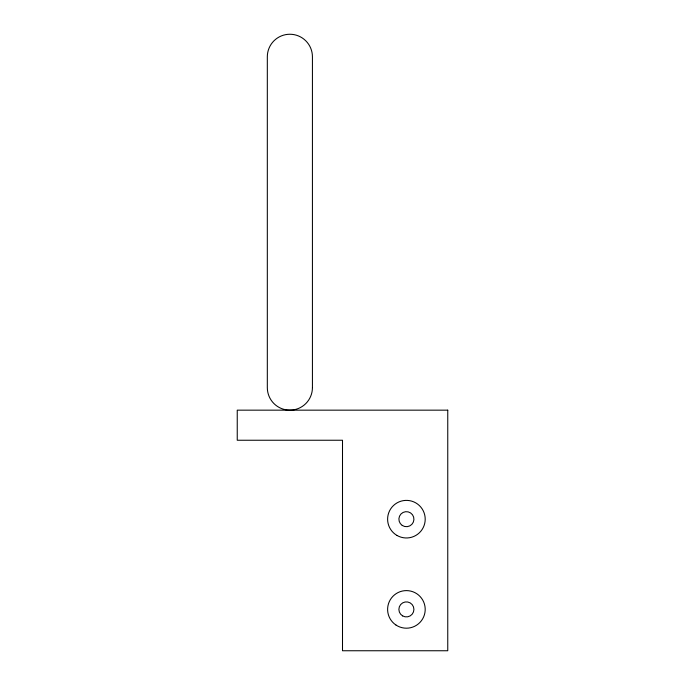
<?xml version="1.0" encoding="UTF-8"?>
<svg xmlns="http://www.w3.org/2000/svg" width="685" height="685" viewBox="0 0 685 685"><rect width="100%" height="100%" fill="white"/><g stroke="black" fill="none" stroke-linecap="round" stroke-linejoin="round"><path stroke-width="1.03" d="M447.759 410.161L237.241 410.161L237.241 440.241L342.5 440.241L342.5 650.75L447.759 650.75L447.759 410.161M312.428 387.607L312.428 56.804A22.554 22.554 0 0 0 289.875 34.25A22.554 22.554 0 0 0 267.321 56.804L267.321 387.607A22.554 22.554 0 0 0 289.875 410.161A22.554 22.554 0 0 0 312.428 387.607M395.964 625.028A18.795 18.795 0 0 0 425.162 610.626A18.795 18.795 0 0 0 398.096 592.542A18.795 18.795 0 0 0 395.964 625.028M397.009 535.456A18.795 18.795 0 0 0 425.205 519.179A18.795 18.795 0 0 0 397.009 502.901A18.795 18.795 0 0 0 397.009 535.456M402.232 525.429A7.518 7.518 0 0 0 413.911 519.675A7.518 7.518 0 0 0 403.08 512.44A7.518 7.518 0 0 0 402.232 525.429M402.643 615.909A7.518 7.518 0 0 0 413.92 609.402A7.518 7.518 0 0 0 402.643 602.886A7.518 7.518 0 0 0 402.643 615.909"/></g></svg>
